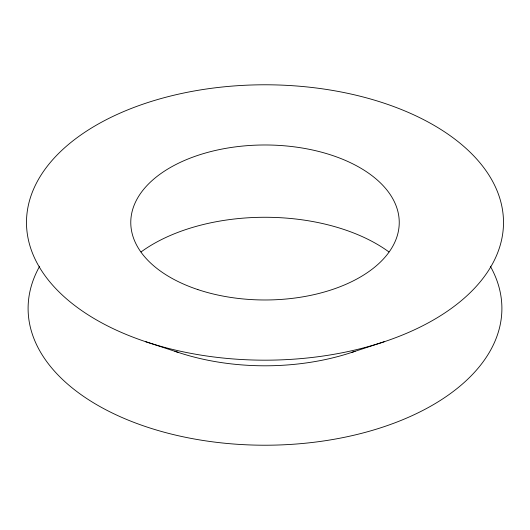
<?xml version="1.0" encoding="UTF-8"?>
<svg xmlns="http://www.w3.org/2000/svg" width="530" height="530" viewBox="0 0 530 530"><rect width="100%" height="100%" fill="white"/><g stroke="black" fill="none" stroke-linecap="round" stroke-linejoin="round"><path stroke-width="0.79" d="M351.893 352.357L384.25 341.731M145.75 341.731A238.5 137.694 0 0 0 503.5 222.481A238.5 137.694 0 0 0 145.75 103.231A238.5 137.694 0 0 0 145.75 341.731L178.106 352.357M490.323 266.219A236.897 136.773 0 0 1 265 445.22A236.897 136.773 0 0 1 39.677 266.219M355.126 351.251A173.787 100.336 0 0 1 174.873 351.251M141.053 251.942A157.933 91.18 0 0 1 388.947 251.942M197.882 289.599A134.242 77.506 0 0 0 399.242 222.481A134.242 77.506 0 0 0 197.882 155.363A134.242 77.506 0 0 0 197.882 289.599"/></g></svg>
